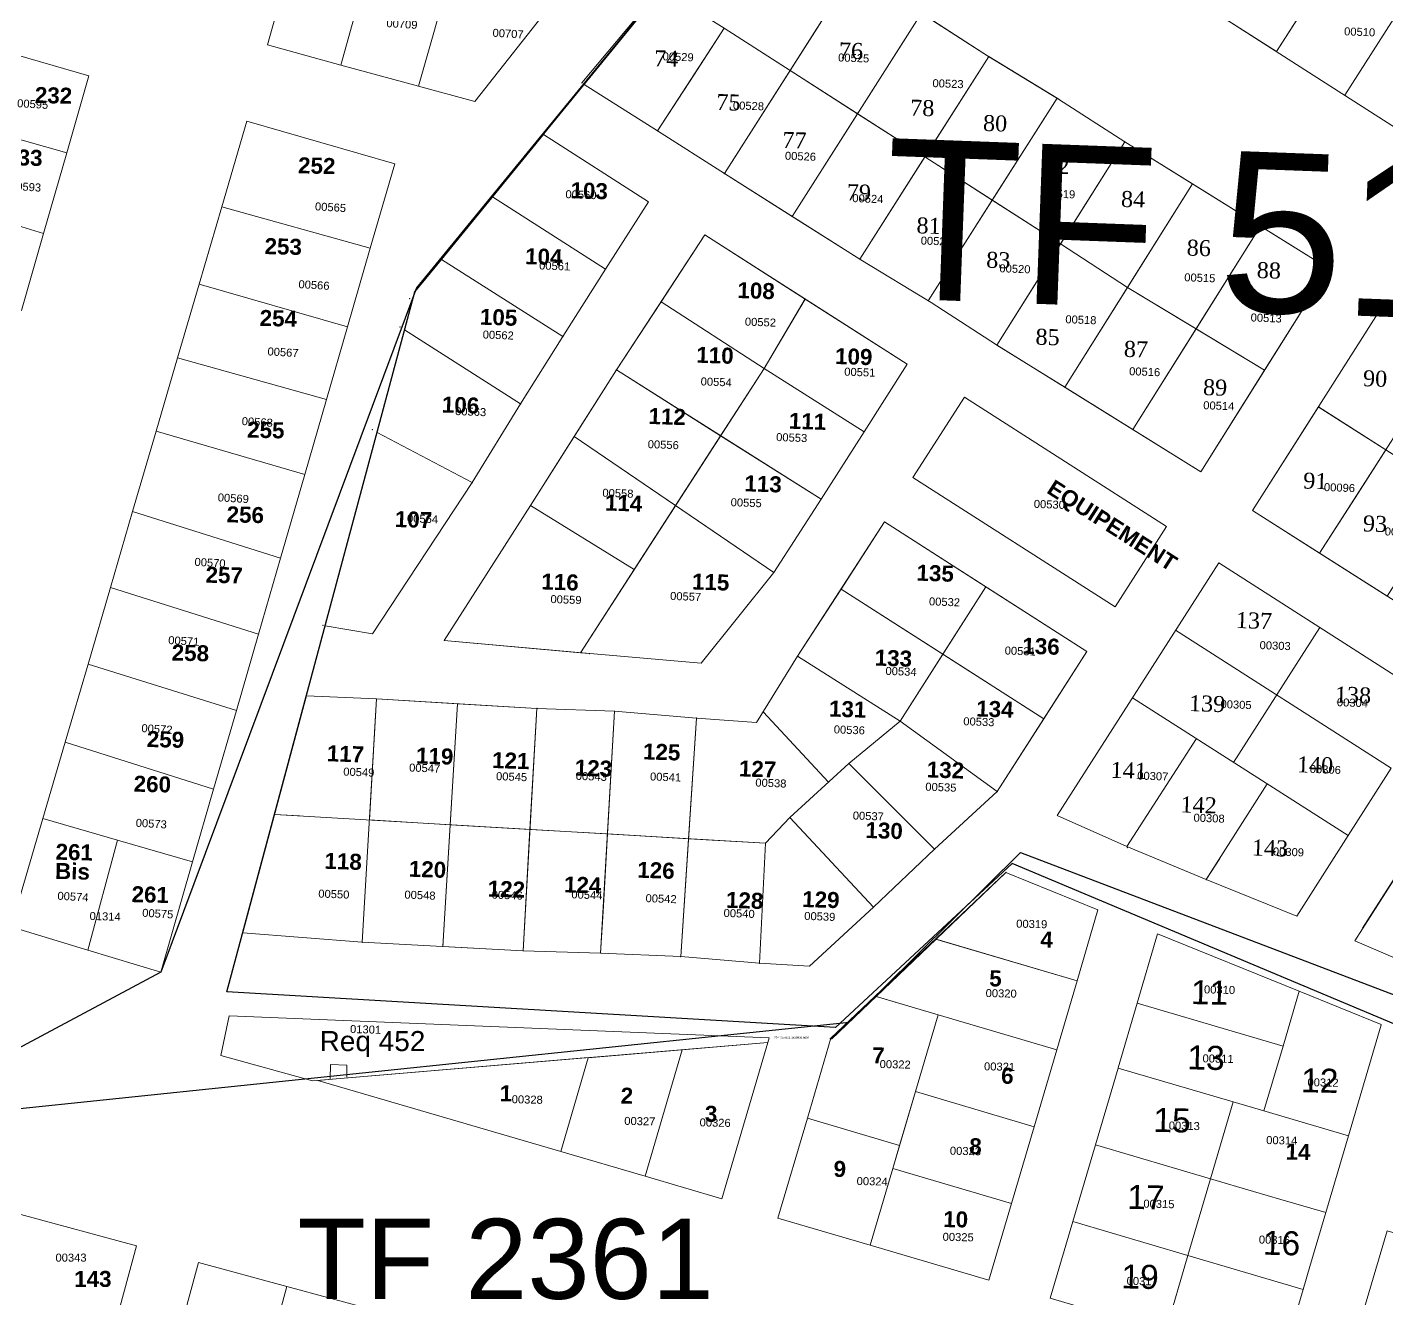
# Model space of a CAD drawing. Header units: metres. Extents: x 251686 to 255059, y 1627526 to 1631912.
# Drawn here: x 254072.4 to 254242.3, y 1630948.3 to 1631107.1 of the extents above; entities that cross this region are included whole.
import ezdxf
from ezdxf.enums import TextEntityAlignment as Align

# ---------------------------------------------------------------- set-up
doc = ezdxf.new("R2010")
doc.units = ezdxf.units.M
doc.header["$MEASUREMENT"] = 0
for name, color, linetype in [('A_revoir_niveau_0', 7, 'Continuous'), ('historique_numero_parcelle', 7, 'Continuous'), ('limites_parcelles', 7, 'Continuous'), ('limites_tf', 7, 'Continuous'), ('numero_lot', 7, 'Continuous'), ('numero_parcelle', 7, 'Continuous')]:
    doc.layers.add(name, color=color, linetype=linetype)
for name, color, linetype, lineweight in [('ASSIETTE IMMAT', 7, 'Continuous', 0), ('LimiteTF', 4, 'Continuous', 13), ('Numero_TF', 7, 'Continuous', 0), ('Réquisition', 240, 'Continuous', 0)]:
    doc.layers.add(name, color=color, linetype=linetype, lineweight=lineweight)
doc.styles.add('Style-Arial', font='arial.ttf')
doc.styles.add('Style-FANCY', font='times.ttf')
doc.styles.add('style1', font='')
doc.styles.get('style1').set_extended_font_data('Times New Roman', bold=True)

# ---------------------------------------------------------------- blocks, each defined once
blk = doc.blocks.new('*U83')
at = {"layer": 'LimiteTF', "color": 5, "linetype": 'Continuous', "lineweight": 30}
for p, q in [((69.929994, 87.669996, 0.00005), (91.339994, 108.869996, 0.00005)), ((91.339994, 108.869996, 0.00005), (172.679994, 77.899996, 0.00005)), ((-172.680006, 62.459996, 0.00005), (69.929994, 87.669996, 0.00005))]:
    blk.add_line(p, q, dxfattribs=at)
blk = doc.blocks.new('*U93')
at = {"layer": 'LimiteTF', "color": 5, "linetype": 'Continuous', "lineweight": 30}
for p, q in [((-97.919972, -24.049972), (-34.579972, 59.070028)), ((-118.399972, -112.229972), (-97.919972, -24.049972)), ((-20.879972, -92.869972), (-42.269972, -114.119972)), ((60.410028, -123.859972), (-20.879972, -92.869972)), ((-42.269972, -114.119972), (-118.399972, -112.229972))]:
    blk.add_line(p, q, dxfattribs=at)

msp = doc.modelspace()

# ---------------------------------------------------------------- linework, layer by layer
at = {"layer": 'A_revoir_niveau_0', "color": 7, "linetype": 'Continuous', "lineweight": 0}
for p, q in [((254110.219747, 1630975.792782), (254110.260986, 1630977.57357)), ((254110.260986, 1630977.57357), (254112.331136, 1630977.481818)), ((254112.331136, 1630977.481818), (254112.298821, 1630975.972103))]:
    msp.add_line(p, q, dxfattribs=at)
at = {"layer": 'ASSIETTE IMMAT', "color": 2, "linetype": 'Continuous', "lineweight": 30, "elevation": 0.000046, "flags": 128}
msp.add_lwpolyline([(254272.353104, 1630794.592518), (254277.823104, 1630973.072518), (254333.848614, 1631193.827754), (254215.749709, 1631218.847188), (254186.928919, 1631154.997551), (254121.018849, 1631074.583792), (254089.056999, 1630989.119047), (254053.768104, 1630970.237518)], dxfattribs=at)
at = {"layer": 'limites_parcelles', "color": 7, "linetype": 'Continuous', "lineweight": 0}
for p, q in [((254186.501195, 1631130.9605), (254245.421189, 1631093.232447)), ((254228.484061, 1631104.077744), (254244.835921, 1631129.666017)), ((254161.187319, 1631123.496758), (254141.684948, 1631100.17368)), ((254237.018027, 1631098.653546), (254253.380847, 1631124.258972)), ((254175.713603, 1631114.305211), (254159.492869, 1631088.844456)), ((254151.710723, 1631111.894193), (254159.475727, 1631106.999223)), ((254184.116973, 1631108.884309), (254167.946406, 1631083.502298)), ((254151.146613, 1631094.181605), (254159.475727, 1631106.999223)), ((254159.475727, 1631106.999223), (254201.482044, 1631080.057054)), ((254192.521048, 1631103.464511), (254176.398364, 1631078.157662)), ((254151.146613, 1631094.181605), (254155.669115, 1631101.141253)), ((254201.06848, 1631098.269736), (254184.948934, 1631072.96781)), ((254136.866178, 1631093.726035), (254124.124651, 1631078.13175)), ((254136.866178, 1631093.726035), (254150.009837, 1631085.321264)), ((254193.526489, 1631067.433595), (254209.521923, 1631092.814315)), ((254217.9996, 1631087.54861), (254202.017023, 1631062.159905)), ((254144.621504, 1631076.89588), (254130.494572, 1631085.927861)), ((254150.009837, 1631085.321264), (254144.621504, 1631076.89588)), ((254226.494478, 1631082.272222), (254210.511901, 1631056.883516)), ((254145.989296, 1631064.337771), (254157.066207, 1631081.185353)), ((254157.066207, 1631081.185353), (254182.340845, 1631065.023373)), ((254201.482044, 1631080.057054), (254209.851047, 1631074.604439)), ((254124.124651, 1631078.13175), (254120.807971, 1631074.072484)), ((254124.124651, 1631078.13175), (254139.323019, 1631068.480856)), ((254234.989357, 1631076.995833), (254219.00678, 1631051.607128)), ((254120.807971, 1631074.072484), (254119.535835, 1631069.330687)), ((254184.942767, 1631072.95813), (254185.756389, 1631074.218293)), ((254209.851047, 1631074.604439), (254226.99736, 1631064.300356)), ((254151.572049, 1631072.828936), (254164.446211, 1631064.513036)), ((254169.598691, 1631073.184962), (254164.446211, 1631064.513036)), ((254241.781924, 1631072.364637), (254225.49788, 1631046.754379)), ((254295.878896, 1631037.770483), (254241.781924, 1631072.364637)), ((254119.535835, 1631069.330687), (254109.616605, 1631032.357472)), ((254119.535835, 1631069.330687), (254134.026962, 1631060.087789)), ((254233.866358, 1631041.43336), (254250.205058, 1631066.975035)), ((254141.496481, 1631029.002569), (254164.446211, 1631064.513036)), ((254171.564183, 1631048.173816), (254145.989296, 1631064.337771)), ((254164.446211, 1631064.513036), (254176.953174, 1631056.598172)), ((254183.047619, 1631050.884493), (254189.472822, 1631060.930453)), ((254189.472822, 1631060.930453), (254214.74746, 1631044.768474)), ((254233.698969, 1631059.728385), (254291.47564, 1631022.780941)), ((254127.987761, 1631050.261976), (254116.10054, 1631056.525873)), ((254140.732845, 1631056.027642), (254165.65029, 1631039.027682)), ((254115.499521, 1631031.342086), (254127.987761, 1631050.261976)), ((254208.321155, 1631034.719549), (254183.047619, 1631050.884493)), ((254233.866358, 1631041.43336), (254238.662266, 1631048.930623)), ((254135.258672, 1631047.373309), (254148.200594, 1631039.375945)), ((254225.49788, 1631046.754379), (254267.737645, 1631019.896617)), ((254168.619199, 1631028.557671), (254179.511006, 1631045.333041)), ((254204.784543, 1631029.168097), (254179.511006, 1631045.333041)), ((254208.321155, 1631034.719549), (254214.74746, 1631044.768474)), ((254201.065254, 1631008.680674), (254221.251449, 1631040.236501)), ((254221.251449, 1631040.236501), (254248.21052, 1631022.996808)), ((254199.399175, 1631020.742444), (254174.065447, 1631036.945886)), ((254181.440786, 1631020.431518), (254192.148257, 1631037.250052)), ((254215.863778, 1631031.8113), (254242.822849, 1631014.571607)), ((254223.110495, 1631015.30721), (254233.886667, 1631032.152581)), ((254163.499216, 1631020.297449), (254168.619199, 1631028.557671)), ((254193.585365, 1631011.646474), (254204.784543, 1631029.168097)), ((254107.26876, 1631023.606048), (254099.33002, 1630994.014967)), ((254116.019329, 1631023.240809), (254107.26876, 1631023.606048)), ((254116.019329, 1631023.240809), (254114.229607, 1630992.832043)), ((254116.019329, 1631023.240809), (254115.770801, 1631019.018124)), ((254126.12531, 1631022.637273), (254124.294699, 1630992.302191)), ((254210.476141, 1631023.387098), (254237.422989, 1631006.189571)), ((254136.062721, 1631022.043804), (254134.328725, 1630991.773975)), ((254145.758819, 1631021.699215), (254144.029799, 1630991.479298)), ((254154.029157, 1630991.042763), (254156.014935, 1631020.838581)), ((254163.499216, 1631020.297449), (254156.014935, 1631020.838581)), ((254164.344481, 1631021.618554), (254172.492358, 1631012.833565)), ((254209.776556, 1631004.797698), (254218.477303, 1631018.270956)), ((254238.249329, 1630993.03322), (254254.707874, 1631018.762065)), ((254175.021454, 1631015.155996), (254185.74936, 1631004.457281)), ((254242.822849, 1631014.571607), (254237.422989, 1631006.189571)), ((254219.707728, 1631000.668798), (254227.322613, 1631012.613891)), ((254164.645254, 1631005.203959), (254103.299334, 1631008.810297)), ((254103.299334, 1631008.810297), (254106.41395, 1631008.627199)), ((254167.669095, 1631008.404433), (254164.617304, 1631005.205907)), ((254167.669095, 1631008.404433), (254178.118084, 1630997.201074)), ((254209.776556, 1631004.797698), (254201.065254, 1631008.680674)), ((254135.197226, 1631006.935118), (254135.070834, 1631004.72874)), ((254155.010694, 1631005.770345), (254150.438597, 1631006.039125)), ((254237.422989, 1631006.189571), (254231.00181, 1630996.09572)), ((254164.645254, 1631005.203959), (254163.861707, 1630990.208414)), ((254219.707728, 1631000.668798), (254209.776556, 1631004.797698)), ((254219.707728, 1631000.668798), (254221.390262, 1631003.308105)), ((254194.669438, 1631001.567311), (254172.885481, 1630980.721444)), ((254231.00181, 1630996.09572), (254219.707728, 1631000.668798)), ((254243.605513, 1631001.406282), (254239.240676, 1630994.582945)), ((254178.118084, 1630997.201074), (254170.129161, 1630989.856284)), ((254144.029799, 1630991.479298), (254144.326828, 1630996.670797)), ((254114.229607, 1630992.832043), (254099.33002, 1630994.014967)), ((254124.279166, 1630992.303009), (254114.229607, 1630992.832043)), ((254134.328725, 1630991.773975), (254124.279166, 1630992.303009)), ((254254.418025, 1630986.074575), (254238.249329, 1630993.03322)), ((254144.029799, 1630991.479298), (254134.328725, 1630991.773975))]:
    msp.add_line(p, q, dxfattribs=at)
at = {"layer": 'limites_parcelles', "color": 7, "linetype": 'Continuous', "lineweight": 0, "ltscale": 39.37}
msp.add_line((254172.685455, 1630980.730159), (254194.663265, 1631001.569818), dxfattribs=at)
at = {"layer": 'limites_parcelles', "color": 7, "lineweight": 0, "ltscale": 39.37, "flags": 128}
for points in [[(254121.278112, 1631099.750127), (254111.577768, 1631102.402996), (254115.586771, 1631116.913288), (254118.251437, 1631116.193271), (254125.397112, 1631114.259594), (254121.278112, 1631099.750127)], [(254138.420901, 1631110.721759), (254128.293941, 1631097.837424), (254121.278112, 1631099.750127), (254125.397112, 1631114.259594), (254129.858121, 1631113.046083), (254138.420901, 1631110.721759)], [(254095.668515, 1631011.950026), (254093.040373, 1631002.879512), (254083.670544, 1631005.599903), (254074.330639, 1631008.310069), (254077.112154, 1631017.829443), (254095.668515, 1631011.950026)]]:
    msp.add_lwpolyline(points, close=True, dxfattribs=at)
at = {"layer": 'limites_parcelles', "color": 7, "linetype": 'Continuous', "lineweight": 0, "flags": 128}
for points in [[(254125.397112, 1631114.259594), (254118.251437, 1631116.193271), (254115.586771, 1631116.913288), (254111.577768, 1631102.402996), (254121.278112, 1631099.750127), (254125.397112, 1631114.259594)], [(254129.858121, 1631113.046083), (254125.397112, 1631114.259594), (254121.278112, 1631099.750127), (254128.293941, 1631097.837424), (254138.420901, 1631110.721759), (254129.858121, 1631113.046083)], [(254184.116973, 1631108.884309), (254175.713603, 1631114.305211), (254175.701423, 1631114.286092), (254167.69891, 1631101.725008), (254176.116354, 1631096.326196), (254184.116973, 1631108.884309)], [(254192.521048, 1631103.464511), (254192.478383, 1631103.490474), (254184.116973, 1631108.884309), (254176.116354, 1631096.326196), (254184.533798, 1631090.927384), (254192.521048, 1631103.464511)], [(254159.475727, 1631106.999223), (254155.669115, 1631101.141253), (254151.146613, 1631094.181605), (254159.492869, 1631088.844456), (254167.69891, 1631101.725008), (254159.475727, 1631106.999223)], [(254192.951241, 1631085.528572), (254201.482044, 1631080.057054), (254209.521923, 1631092.814315), (254201.247732, 1631098.154055), (254201.06545, 1631098.26498), (254192.951241, 1631085.528572)], [(254184.948934, 1631072.96781), (254184.948992, 1631072.967772), (254184.942767, 1631072.95813), (254185.313746, 1631072.732378), (254193.472728, 1631067.466988), (254193.526489, 1631067.433595), (254201.482044, 1631080.057054), (254192.951241, 1631085.528572), (254184.948934, 1631072.96781)], [(254226.99736, 1631064.300356), (254234.989357, 1631076.995833), (254228.361001, 1631081.112876), (254226.494478, 1631082.272222), (254218.424203, 1631069.452397), (254226.99736, 1631064.300356)], [(254242.123303, 1631054.341131), (254233.733315, 1631059.706421), (254225.49788, 1631046.754379), (254233.866358, 1631041.43336), (254238.662266, 1631048.930623), (254242.123303, 1631054.341131)], [(254242.305171, 1631036.067619), (254250.548146, 1631048.953551), (254242.123303, 1631054.341131), (254238.662266, 1631048.930623), (254233.866358, 1631041.43336), (254242.305171, 1631036.067619)], [(254250.548146, 1631048.953551), (254242.123303, 1631054.341131), (254238.662266, 1631048.930623), (254233.866358, 1631041.43336), (254242.305171, 1631036.067619), (254248.16624, 1631045.230007), (254250.467199, 1631048.827009), (254250.548146, 1631048.953551)], [(254141.496481, 1631029.002569), (254142.655948, 1631028.898226), (254156.594329, 1631027.708555), (254165.65029, 1631039.027682), (254153.38403, 1631047.396354), (254141.496481, 1631029.002569)], [(254179.511006, 1631045.333041), (254174.065447, 1631036.945886), (254186.778049, 1631028.814911), (254192.148257, 1631037.250052), (254192.148351, 1631037.2502), (254179.511006, 1631045.333041)], [(254204.784543, 1631029.168097), (254192.148351, 1631037.2502), (254192.148257, 1631037.250052), (254186.778049, 1631028.814911), (254199.399175, 1631020.742444), (254204.784543, 1631029.168097)], [(254150.438597, 1631006.039125), (254155.010694, 1631005.770345), (254156.014935, 1631020.838581), (254145.758819, 1631021.699215), (254144.881524, 1631006.365808), (254150.438597, 1631006.039125)], [(254083.670544, 1631005.599903), (254093.040373, 1631002.879512), (254095.668515, 1631011.950026), (254077.112154, 1631017.829443), (254074.330639, 1631008.310069), (254083.670544, 1631005.599903)], [(254124.294699, 1630992.302191), (254134.328725, 1630991.773975), (254135.070834, 1631004.72874), (254135.197226, 1631006.935118), (254125.213161, 1631007.522051), (254124.294699, 1630992.302191)], [(254135.197226, 1631006.935118), (254134.328725, 1630991.773975), (254144.029799, 1630991.479298), (254144.326828, 1630996.670797), (254144.881524, 1631006.365808), (254135.197226, 1631006.935118)], [(254135.197226, 1631006.935118), (254135.070834, 1631004.72874), (254134.328725, 1630991.773975), (254144.029799, 1630991.479298), (254144.881524, 1631006.365808), (254135.197226, 1631006.935118)], [(254144.881524, 1631006.365808), (254144.326828, 1630996.670797), (254144.029799, 1630991.479298), (254154.029157, 1630991.042763), (254155.010694, 1631005.770345), (254144.881524, 1631006.365808)], [(254178.458434, 1630986.054408), (254186.185394, 1630983.776358), (254186.186409, 1630983.779802), (254186.185394, 1630983.776358), (254201.017436, 1630979.4036), (254203.556225, 1630988.030252), (254185.951575, 1630993.224869), (254178.458434, 1630986.054408)], [(254178.340438, 1630986.089195), (254172.802101, 1630980.839455), (254169.853735, 1630970.861418), (254181.374966, 1630967.46184), (254183.355693, 1630974.179456), (254186.185394, 1630983.776358), (254178.458434, 1630986.054408), (254178.340438, 1630986.089195)], [(254226.906954, 1630971.76702), (254229.294433, 1630979.876851), (254211.067254, 1630985.245743), (254208.679775, 1630977.135912), (254208.671945, 1630977.109376), (254223.070568, 1630972.890976), (254226.906954, 1630971.76702)], [(254226.906954, 1630971.76702), (254237.466673, 1630968.673313), (254241.555423, 1630982.540007), (254241.561174, 1630982.559508), (254231.307767, 1630986.715779), (254229.294433, 1630979.876851), (254226.906954, 1630971.76702)], [(254180.527706, 1630964.588367), (254195.357449, 1630960.212544), (254198.187334, 1630969.803073), (254183.355693, 1630974.179456), (254181.374966, 1630967.46184), (254180.527706, 1630964.588367)]]:
    msp.add_lwpolyline(points, close=True, dxfattribs=at)
for points in [[(254175.713603, 1631114.305211), (254192.478383, 1631103.490474), (254201.247732, 1631098.154055), (254209.521923, 1631092.814315), (254234.989357, 1631076.995833)], [(254141.981082, 1631099.986139), (254151.146613, 1631094.181605), (254159.492869, 1631088.844456)], [(254159.492869, 1631088.844456), (254176.546769, 1631078.067353), (254185.313746, 1631072.732378), (254193.472728, 1631067.466988), (254219.00678, 1631051.607128)], [(254228.361001, 1631081.112876), (254234.989357, 1631076.995833)], [(254144.621504, 1631076.89588), (254139.323019, 1631068.480856), (254134.026962, 1631060.087789), (254127.987761, 1631050.261976)], [(254182.340845, 1631065.023373), (254176.953174, 1631056.598172), (254171.564183, 1631048.173816)], [(254145.989296, 1631064.337771), (254135.258672, 1631047.373309), (254124.481481, 1631030.533782)], [(254171.564183, 1631048.173816), (254165.65029, 1631039.027682), (254156.594329, 1631027.708555)], [(254109.616605, 1631032.357472), (254115.499521, 1631031.342086)], [(254124.481481, 1631030.533782), (254142.655948, 1631028.898226), (254156.594329, 1631027.708555)], [(254193.585365, 1631011.646474), (254181.440786, 1631020.431518), (254168.619199, 1631028.557671)], [(254116.019329, 1631023.240809), (254136.062721, 1631022.043804), (254145.758819, 1631021.699215), (254156.014935, 1631020.838581)], [(254167.669095, 1631008.404433), (254175.021454, 1631015.155996), (254181.440786, 1631020.431518)], [(254193.585365, 1631011.646474), (254185.74936, 1631004.457281), (254178.118084, 1630997.201074)], [(254144.029799, 1630991.479298), (254154.029157, 1630991.042763), (254163.861707, 1630990.208414), (254170.129161, 1630989.856284)]]:
    msp.add_lwpolyline(points, dxfattribs=at)
at = {"layer": 'limites_parcelles', "color": 7, "linetype": 'Continuous', "lineweight": 0, "ltscale": 39.37, "flags": 128}
for points in [[(254186.185394, 1630983.776358), (254186.186409, 1630983.779802), (254186.185394, 1630983.776358), (254201.017436, 1630979.4036), (254203.556225, 1630988.030252), (254185.888134, 1630993.243589), (254185.886446, 1630993.241989), (254178.340438, 1630986.089195), (254186.185394, 1630983.776358)], [(254183.355693, 1630974.179456), (254186.185394, 1630983.776358), (254178.340438, 1630986.089195), (254178.339492, 1630986.088298), (254172.802101, 1630980.839455), (254169.853735, 1630970.861418), (254181.374966, 1630967.46184), (254183.355693, 1630974.179456)], [(254226.906954, 1630971.76702), (254229.294433, 1630979.876851), (254211.067254, 1630985.245743), (254208.679775, 1630977.135912), (254208.671945, 1630977.109376), (254208.671962, 1630977.109372), (254223.070568, 1630972.890976), (254226.906954, 1630971.76702)], [(254237.466673, 1630968.673313), (254241.555423, 1630982.540007), (254241.561174, 1630982.559508), (254231.307767, 1630986.715779), (254229.294433, 1630979.876851), (254226.906954, 1630971.76702), (254237.466673, 1630968.673313)], [(254154.219194, 1630979.407935), (254154.219687, 1630979.402052), (254149.594609, 1630963.610976), (254159.190554, 1630960.799509), (254164.899639, 1630980.299745), (254164.899338, 1630980.303346), (254154.219194, 1630979.407935)], [(254110.966648, 1630975.781689), (254110.966852, 1630975.779263), (254108.669273, 1630975.58908), (254139.033832, 1630966.691691), (254142.467759, 1630978.415669), (254142.467173, 1630978.422659), (254110.966648, 1630975.781689)], [(254205.849891, 1630967.545382), (254220.240683, 1630963.300446), (254223.070568, 1630972.890976), (254208.671962, 1630977.109372), (254208.671945, 1630977.109376), (254205.849891, 1630967.545382)], [(254229.02937, 1630960.715804), (254234.641692, 1630959.06529), (254237.466673, 1630968.673313), (254226.906954, 1630971.76702), (254223.070568, 1630972.890976), (254220.240683, 1630963.300446), (254225.613164, 1630961.720467), (254229.02937, 1630960.715804)], [(254181.374966, 1630967.46184), (254169.853735, 1630970.861418), (254166.180775, 1630958.3886), (254177.699495, 1630954.99652), (254180.527706, 1630964.588367), (254181.374966, 1630967.46184)], [(254231.811808, 1630949.474761), (254232.660829, 1630952.352107), (254234.641692, 1630959.06529), (254229.02937, 1630960.715804), (254225.613164, 1630961.720467), (254220.240683, 1630963.300446), (254217.417531, 1630953.715692), (254231.811808, 1630949.474761)]]:
    msp.add_lwpolyline(points, close=True, dxfattribs=at)
at = {"layer": 'limites_parcelles', "color": 7, "linetype": 'Continuous', "lineweight": 0, "ltscale": 10, "flags": 128}
for points in [[(254082.908627, 1630943.386241), (254082.909275, 1630943.386065), (254086.042059, 1630954.93222), (254071.563241, 1630958.8519), (254068.432552, 1630947.313469), (254082.908627, 1630943.386241)], [(254104.805141, 1630949.841407), (254104.806924, 1630949.847983), (254093.764095, 1630952.841724), (254090.106475, 1630939.361237), (254101.159585, 1630936.362629), (254104.805141, 1630949.841407)], [(254112.248758, 1630933.354236), (254115.896618, 1630946.841535), (254104.806924, 1630949.847983), (254104.805141, 1630949.841407), (254101.159585, 1630936.362629), (254112.248758, 1630933.354236)]]:
    msp.add_lwpolyline(points, close=True, dxfattribs=at)
at = {"layer": 'limites_parcelles', "color": 7, "linetype": 'Continuous', "lineweight": 0}
for p in [(254159.475727, 1631106.999223), (254192.478383, 1631103.490474), (254141.684948, 1631100.17368), (254201.247732, 1631098.154055), (254201.251673, 1631098.150978), (254151.146613, 1631094.181605), (254209.521923, 1631092.814315), (254159.492869, 1631088.844456), (254217.9996, 1631087.54861), (254201.482044, 1631080.057054), (254144.621504, 1631076.89588), (254121.018849, 1631074.583792), (254209.851047, 1631074.604439), (254120.149429, 1631073.240532), (254169.598691, 1631073.184962), (254118.967863, 1631069.692957), (254139.323019, 1631068.480856), (254145.989296, 1631064.337771), (254164.446211, 1631064.513036), (254134.026962, 1631060.087789), (254115.500022, 1631056.842312), (254127.987761, 1631050.261976), (254171.564183, 1631048.173816), (254135.258672, 1631047.373309), (254165.65029, 1631039.027682), (254109.334217, 1631032.406212), (254124.481481, 1631030.533782), (254142.655948, 1631028.898226), (254156.594329, 1631027.708555), (254168.619199, 1631028.557671), (254116.019329, 1631023.240809), (254136.062721, 1631022.043804), (254145.758819, 1631021.699215), (254156.014935, 1631020.838581), (254181.440786, 1631020.431518), (254175.021454, 1631015.155996), (254193.585365, 1631011.646474), (254167.669095, 1631008.404433), (254237.422989, 1631006.189571), (254185.74936, 1631004.457281), (254209.776556, 1631004.797698), (254209.824908, 1631004.661727), (254194.669438, 1631001.567311), (254194.669438, 1631001.567311), (254219.707728, 1631000.668798), (254178.118084, 1630997.201074), (254114.229607, 1630992.832043), (254124.308686, 1630992.533976), (254134.328725, 1630991.773975), (254144.029799, 1630991.479298), (254154.029157, 1630991.042763), (254163.861707, 1630990.208414)]:
    msp.add_point(p, dxfattribs=at)
for points in [[(254220.230531, 1631109.362701), (254228.484061, 1631104.077744), (254236.597668, 1631116.774355), (254228.362102, 1631122.087422)], [(254220.230531, 1631109.362701), (254228.484061, 1631104.077744), (254236.597668, 1631116.774355), (254228.362102, 1631122.087422)], [(254115.586771, 1631116.913288), (254106.445134, 1631119.39196), (254102.416357, 1631104.911816), (254111.577768, 1631102.402996)], [(254159.475727, 1631106.999223), (254151.146613, 1631094.181605), (254159.492869, 1631088.844456), (254167.69891, 1631101.725008)], [(254063.623377, 1631095.322701), (254077.314745, 1631091.459849), (254080.056861, 1631101.059521), (254066.386093, 1631105.002221)], [(254201.06545, 1631098.26498), (254192.521048, 1631103.464511), (254184.533798, 1631090.927384), (254192.951241, 1631085.528572)], [(254201.06545, 1631098.26498), (254192.521048, 1631103.464511), (254184.533798, 1631090.927384), (254192.951241, 1631085.528572)], [(254167.69891, 1631101.725008), (254159.492869, 1631088.844456), (254167.946406, 1631083.502298), (254176.116354, 1631096.326196)], [(254167.69891, 1631101.725008), (254159.492869, 1631088.844456), (254167.946406, 1631083.502298), (254176.116354, 1631096.326196)], [(254184.533798, 1631090.927384), (254176.116354, 1631096.326196), (254167.946406, 1631083.502298), (254176.399943, 1631078.160139)], [(254184.533798, 1631090.927384), (254176.116354, 1631096.326196), (254167.946406, 1631083.502298), (254176.399943, 1631078.160139)], [(254074.428956, 1631081.371242), (254077.314745, 1631091.459849), (254063.623377, 1631095.322701), (254060.829761, 1631085.523411)], [(254118.295403, 1631090.072258), (254099.804912, 1631095.401166), (254096.674628, 1631084.714379), (254115.236167, 1631079.524941)], [(254209.521923, 1631092.814315), (254201.482044, 1631080.057054), (254209.851047, 1631074.604439), (254217.9996, 1631087.54861)], [(254217.9996, 1631087.54861), (254209.521923, 1631092.814315), (254201.482044, 1631080.057054), (254209.851047, 1631074.604439)], [(254226.494478, 1631082.272222), (254217.9996, 1631087.54861), (254209.851047, 1631074.604439), (254218.424203, 1631069.452397)], [(254226.494478, 1631082.272222), (254217.9996, 1631087.54861), (254209.851047, 1631074.604439), (254218.424203, 1631069.452397)], [(254060.829761, 1631085.523411), (254058.046296, 1631075.744044), (254071.67654, 1631071.731646), (254074.428956, 1631081.371242)], [(254112.392478, 1631069.716026), (254115.236167, 1631079.524941), (254096.674628, 1631084.714379), (254093.861913, 1631075.035235)], [(254226.99736, 1631064.300356), (254234.989357, 1631076.995833), (254226.494478, 1631082.272222), (254218.424203, 1631069.452397)], [(254157.066207, 1631081.185353), (254151.572049, 1631072.828936), (254164.446211, 1631064.513036), (254169.592852, 1631073.175134)], [(254157.066207, 1631081.185353), (254151.572049, 1631072.828936), (254164.446211, 1631064.513036), (254169.592852, 1631073.175134)], [(254202.017023, 1631062.159905), (254209.851047, 1631074.604439), (254201.482044, 1631080.057054), (254193.526489, 1631067.433595)], [(254202.017023, 1631062.159905), (254209.851047, 1631074.604439), (254201.482044, 1631080.057054), (254193.526489, 1631067.433595)], [(254093.861913, 1631075.035235), (254091.172873, 1631065.845175), (254109.774111, 1631060.615439), (254112.392478, 1631069.716026)], [(254209.851047, 1631074.604439), (254202.017023, 1631062.159905), (254210.511901, 1631056.883516), (254218.424203, 1631069.452397)], [(254209.851047, 1631074.604439), (254202.017023, 1631062.159905), (254210.511901, 1631056.883516), (254218.424203, 1631069.452397)], [(254145.989296, 1631064.337771), (254159.013149, 1631056.106376), (254164.446211, 1631064.513036), (254151.572049, 1631072.828936)], [(254145.989296, 1631064.337771), (254159.013149, 1631056.106376), (254164.446211, 1631064.513036), (254151.572049, 1631072.828936)], [(254164.446211, 1631064.513036), (254176.953174, 1631056.598172), (254182.340845, 1631065.023373), (254169.592852, 1631073.175134)], [(254164.446211, 1631064.513036), (254176.953174, 1631056.598172), (254182.340845, 1631065.023373), (254169.592852, 1631073.175134)], [(254210.511901, 1631056.883516), (254219.00678, 1631051.607128), (254226.99736, 1631064.300356), (254218.424203, 1631069.452397)], [(254210.511901, 1631056.883516), (254219.00678, 1631051.607128), (254226.99736, 1631064.300356), (254218.424203, 1631069.452397)], [(254107.053946, 1631051.275609), (254109.774111, 1631060.615439), (254091.172873, 1631065.845175), (254088.484133, 1631056.695114)], [(254159.013149, 1631056.106376), (254145.989296, 1631064.337771), (254140.732845, 1631056.027642), (254153.38403, 1631047.396354)], [(254159.013149, 1631056.106376), (254145.989296, 1631064.337771), (254140.732845, 1631056.027642), (254153.38403, 1631047.396354)], [(254171.564183, 1631048.173816), (254176.953174, 1631056.598172), (254164.446211, 1631064.513036), (254159.013149, 1631056.106376)], [(254171.564183, 1631048.173816), (254176.953174, 1631056.598172), (254164.446211, 1631064.513036), (254159.013149, 1631056.106376)], [(254189.472822, 1631060.930453), (254183.047619, 1631050.884493), (254208.321155, 1631034.719549), (254214.74746, 1631044.768474)], [(254189.472822, 1631060.930453), (254183.047619, 1631050.884493), (254208.321155, 1631034.719549), (254214.74746, 1631044.768474)], [(254225.49788, 1631046.754379), (254233.866358, 1631041.43336), (254242.123303, 1631054.341131), (254233.733315, 1631059.706421)], [(254088.484133, 1631056.695114), (254085.53857, 1631046.636957), (254104.025309, 1631040.808064), (254107.053946, 1631051.275609)], [(254140.732845, 1631056.027642), (254135.258672, 1631047.373309), (254148.200594, 1631039.375945), (254153.38403, 1631047.396354)], [(254140.732845, 1631056.027642), (254135.258672, 1631047.373309), (254148.200594, 1631039.375945), (254153.38403, 1631047.396354)], [(254165.65029, 1631039.027682), (254171.564183, 1631048.173816), (254159.013149, 1631056.106376), (254153.38403, 1631047.396354)], [(254165.65029, 1631039.027682), (254171.564183, 1631048.173816), (254159.013149, 1631056.106376), (254153.38403, 1631047.396354)], [(254085.53857, 1631046.636957), (254082.767281, 1631037.147507), (254101.273869, 1631031.298465), (254104.025309, 1631040.808064)], [(254148.200594, 1631039.375945), (254135.258672, 1631047.373309), (254124.481481, 1631030.533782), (254141.496481, 1631029.002569)], [(254148.200594, 1631039.375945), (254135.258672, 1631047.373309), (254124.481481, 1631030.533782), (254141.496481, 1631029.002569)], [(254082.767281, 1631037.147507), (254079.975467, 1631027.588209), (254098.512354, 1631021.77894), (254101.273869, 1631031.298465)], [(254168.619199, 1631028.557671), (254181.440786, 1631020.431518), (254186.778049, 1631028.814911), (254174.065447, 1631036.945886)], [(254079.975467, 1631027.588209), (254077.112154, 1631017.829443), (254095.668515, 1631011.950026), (254098.512354, 1631021.77894)], [(254181.440786, 1631020.431518), (254193.585365, 1631011.646474), (254199.399175, 1631020.742444), (254186.778049, 1631028.814911)], [(254181.440786, 1631020.431518), (254193.585365, 1631011.646474), (254199.399175, 1631020.742444), (254186.778049, 1631028.814911)], [(254126.12531, 1631022.637273), (254116.019329, 1631023.240809), (254115.129084, 1631008.114863), (254125.213161, 1631007.522051)], [(254126.12531, 1631022.637273), (254116.019329, 1631023.240809), (254115.129084, 1631008.114863), (254125.213161, 1631007.522051)], [(254135.197226, 1631006.935118), (254136.062721, 1631022.043804), (254126.12531, 1631022.637273), (254125.213161, 1631007.522051)], [(254135.197226, 1631006.935118), (254136.062721, 1631022.043804), (254126.12531, 1631022.637273), (254125.213161, 1631007.522051)], [(254144.881524, 1631006.365808), (254145.758819, 1631021.699215), (254136.062721, 1631022.043804), (254135.197226, 1631006.935118)], [(254144.881524, 1631006.365808), (254145.758819, 1631021.699215), (254136.062721, 1631022.043804), (254135.197226, 1631006.935118)], [(254185.74936, 1631004.457281), (254193.585365, 1631011.646474), (254181.440786, 1631020.431518), (254175.021454, 1631015.155996)], [(254185.74936, 1631004.457281), (254193.585365, 1631011.646474), (254181.440786, 1631020.431518), (254175.021454, 1631015.155996)], [(254083.670544, 1631005.599903), (254074.330639, 1631008.310069), (254070.36884, 1630994.759447), (254079.937387, 1630991.86756)], [(254124.294699, 1630992.302191), (254134.328725, 1630991.773975), (254135.197226, 1631006.935118), (254125.213161, 1631007.522051)], [(254083.670544, 1631005.599903), (254079.937387, 1630991.86756), (254089.056999, 1630989.119047), (254093.040373, 1631002.879512)], [(254144.881524, 1631006.365808), (254144.029799, 1630991.479298), (254154.029157, 1630991.042763), (254155.010694, 1631005.770345)], [(254154.029157, 1630991.042763), (254163.861707, 1630990.208414), (254164.645254, 1631005.203959), (254155.010694, 1631005.770345)], [(254154.029157, 1630991.042763), (254163.861707, 1630990.208414), (254164.645254, 1631005.203959), (254155.010694, 1631005.770345)], [(254203.556225, 1630988.030252), (254206.170451, 1630996.905317), (254194.669438, 1631001.567311), (254185.951575, 1630993.224869)], [(254231.307767, 1630986.715779), (254213.611754, 1630993.888947), (254211.067254, 1630985.245743), (254229.294433, 1630979.876851)], [(254183.355693, 1630974.179456), (254198.187334, 1630969.803073), (254201.017436, 1630979.4036), (254186.185394, 1630983.776358)], [(254139.033832, 1630966.691691), (254149.594609, 1630963.610976), (254154.219687, 1630979.402052), (254142.467759, 1630978.415669)], [(254220.240683, 1630963.300446), (254223.070568, 1630972.890976), (254208.671962, 1630977.109372), (254205.849891, 1630967.545382)], [(254220.240683, 1630963.300446), (254205.849891, 1630967.545382), (254203.030004, 1630957.954635), (254217.417531, 1630953.715692)], [(254177.699495, 1630954.99652), (254192.537562, 1630950.621796), (254195.357449, 1630960.212544), (254180.527706, 1630964.588367)], [(254203.030004, 1630957.954635), (254200.200119, 1630948.364105), (254214.590912, 1630944.11917), (254217.417531, 1630953.715692)], [(254256.695042, 1630952.562663), (254242.304249, 1630956.807599), (254239.484362, 1630947.216852), (254253.876516, 1630942.976545)], [(254214.590912, 1630944.11917), (254228.981923, 1630939.884231), (254231.811808, 1630949.474761), (254217.417531, 1630953.715692)]]:
    msp.add_3dface(points, dxfattribs=at)
at = {"layer": 'limites_parcelles', "color": 7, "lineweight": 0, "ltscale": 39.37}
for points in [[(254111.577768, 1631102.402996), (254102.416357, 1631104.911816), (254106.445134, 1631119.39196), (254115.586771, 1631116.913288)], [(254066.386093, 1631105.002221), (254080.056861, 1631101.059521), (254077.314745, 1631091.459849), (254063.623377, 1631095.322701)], [(254077.314745, 1631091.459849), (254074.428956, 1631081.371242), (254060.829761, 1631085.523411), (254063.623377, 1631095.322701)], [(254115.236167, 1631079.524941), (254096.674628, 1631084.714379), (254099.804912, 1631095.401166), (254118.295403, 1631090.072258)], [(254074.428956, 1631081.371242), (254071.67654, 1631071.731646), (254058.046296, 1631075.744044), (254060.829761, 1631085.523411)], [(254115.236167, 1631079.524941), (254112.392478, 1631069.716026), (254093.861913, 1631075.035235), (254096.674628, 1631084.714379)], [(254112.392478, 1631069.716026), (254109.774111, 1631060.615439), (254091.172873, 1631065.845175), (254093.861913, 1631075.035235)], [(254109.774111, 1631060.615439), (254107.053946, 1631051.275609), (254088.484133, 1631056.695114), (254091.172873, 1631065.845175)], [(254107.053946, 1631051.275609), (254104.025309, 1631040.808064), (254085.53857, 1631046.636957), (254088.484133, 1631056.695114)], [(254104.025309, 1631040.808064), (254101.273869, 1631031.298465), (254082.767281, 1631037.147507), (254085.53857, 1631046.636957)], [(254101.273869, 1631031.298465), (254098.512354, 1631021.77894), (254079.975467, 1631027.588209), (254082.767281, 1631037.147507)], [(254098.512354, 1631021.77894), (254095.668515, 1631011.950026), (254077.112154, 1631017.829443), (254079.975467, 1631027.588209)], [(254079.937387, 1630991.86756), (254070.36884, 1630994.759447), (254074.330639, 1631008.310069), (254083.670544, 1631005.599903)], [(254093.040373, 1631002.879512), (254089.056999, 1630989.119047), (254079.937387, 1630991.86756), (254083.670544, 1631005.599903)]]:
    msp.add_3dface(points, dxfattribs=at)
at = {"layer": 'limites_parcelles', "color": 7, "linetype": 'Continuous', "lineweight": 0, "ltscale": 39.37}
for points in [[(254203.556225, 1630988.030252), (254206.170451, 1630996.905317), (254194.669438, 1631001.567311), (254185.888134, 1630993.243589)], [(254231.307767, 1630986.715779), (254213.611754, 1630993.888947), (254211.067254, 1630985.245743), (254229.294433, 1630979.876851)], [(254183.355693, 1630974.179456), (254198.187334, 1630969.803073), (254201.017436, 1630979.4036), (254186.185394, 1630983.776358)], [(254139.033832, 1630966.691691), (254149.594609, 1630963.610976), (254154.219687, 1630979.402052), (254142.467759, 1630978.415669)], [(254180.527706, 1630964.588367), (254195.357449, 1630960.212544), (254198.187334, 1630969.803073), (254183.355693, 1630974.179456)], [(254220.240683, 1630963.300446), (254205.849891, 1630967.545382), (254203.030004, 1630957.954635), (254217.417531, 1630953.715692)], [(254177.699495, 1630954.99652), (254192.537562, 1630950.621796), (254195.357449, 1630960.212544), (254180.527706, 1630964.588367)], [(254203.030004, 1630957.954635), (254200.200119, 1630948.364105), (254214.590912, 1630944.11917), (254217.417531, 1630953.715692)], [(254256.695042, 1630952.562663), (254242.304249, 1630956.807599), (254239.484362, 1630947.216852), (254253.876516, 1630942.976545)], [(254214.590912, 1630944.11917), (254228.981923, 1630939.884231), (254231.811808, 1630949.474761), (254217.417531, 1630953.715692)]]:
    msp.add_3dface(points, dxfattribs=at)
at = {"layer": 'Réquisition', "color": 3, "linetype": 'Continuous', "lineweight": 13, "flags": 128}
msp.add_lwpolyline([(254164.899639, 1630980.299745), (254165.0681, 1630980.9082), (254097.589983, 1630983.637013), (254096.558775, 1630978.672572), (254108.015427, 1630975.533047), (254164.899639, 1630980.299745)], dxfattribs=at)

# ---------------------------------------------------------------- block references
at = {"layer": 'limites_tf', "color": 5, "linetype": 'Continuous', "lineweight": 30, "zscale": 10, "rotation": 358.0525}
msp.add_blockref('*U93', (254219.478985, 1631094.796425), dxfattribs=at)
at = {"layer": 'limites_tf', "color": 5, "linetype": 'Continuous', "lineweight": 30}
msp.add_blockref('*U83', (254105.14311, 1630895.172521, -0.00005), dxfattribs=at)

# ---------------------------------------------------------------- texts
at = {"layer": 'historique_numero_parcelle', "color": 7, "lineweight": 0, "style": 'Style-Arial'}
for s, p in [('00574', (254076.190383, 1630999.156245)), ('00575', (254086.780551, 1630997.032991))]:
    msp.add_text(s, height=1, rotation=356.57, dxfattribs=at).set_placement(p, align=Align.TOP_LEFT)
at = {"layer": 'limites_parcelles', "color": 7, "linetype": 'Continuous', "lineweight": 0, "style": 'Style-Arial'}
for s, height, rotation, p in [('TF 512', 19.99996, 357.88, (254223.732847, 1631081.653364)), ('11', 2.999994, 358.75, (254220.108342, 1630986.570635)), ('13', 2.999994, 358.75, (254219.675678, 1630978.420604)), ('12', 2.999994, 358.75, (254233.883717, 1630975.560749)), ('15', 2.999994, 358.75, (254215.427956, 1630970.608802)), ('17', 2.999994, 358.75, (254212.160137, 1630960.990734)), ('16', 2.999994, 358.75, (254229.108792, 1630955.266259)), ('19', 2.999994, 358.75, (254211.433837, 1630951.062225))]:
    msp.add_text(s, height=height, rotation=rotation, dxfattribs=at).set_placement(p, align=Align.MIDDLE_CENTER)
at = {"layer": 'numero_lot', "color": 7, "linetype": 'Continuous', "lineweight": 0, "style": 'Style-FANCY'}
for s, rotation, p in [('74', 358.3325, (254152.223235, 1631103.215844)), ('76', 358.3325, (254175.312872, 1631104.191362)), ('75', 358.3325, (254160.000927, 1631097.748214)), ('78', 358.3325, (254184.217524, 1631097.048361)), ('80', 358.3325, (254193.317828, 1631095.131612)), ('77', 358.3325, (254168.248705, 1631093.016215)), ('82', 358.3325, (254201.099367, 1631089.813933)), ('79', 358.3325, (254176.295285, 1631086.493315)), ('84', 358.3325, (254210.56052, 1631085.644863)), ('81', 358.3325, (254185.009133, 1631082.346)), ('86', 358.3325, (254218.770618, 1631079.566393)), ('83', 358.3325, (254193.718926, 1631078.049741)), ('88', 358.3325, (254227.523803, 1631076.765501)), ('85', 358.3325, (254199.877782, 1631068.43647)), ('87', 358.3325, (254210.915209, 1631066.916648)), ('90', 358.0575, (254240.80367, 1631063.248575)), ('89', 358.3325, (254220.808286, 1631062.136752)), ('91', 358.0575, (254233.330882, 1631050.463555)), ('93', 358.0575, (254240.787985, 1631045.114722)), ('137', 358.0575, (254225.663658, 1631033.023811)), ('138', 358.0575, (254238.038378, 1631023.720022)), ('139', 358.0575, (254219.811543, 1631022.646235)), ('140', 358.0575, (254233.300488, 1631014.997626)), ('141', 358.0575, (254210.011623, 1631014.307644)), ('142', 358.0575, (254218.747482, 1631009.992056)), ('143', 358.0575, (254227.660283, 1631004.613863))]:
    msp.add_text(s, height=1.999994, rotation=rotation, dxfattribs=at).set_placement(p, align=Align.MIDDLE_CENTER)
at = {"layer": 'numero_lot', "color": 7, "lineweight": 0, "char_height": 2, "attachment_point": 7, "rotation": 358.56997871, "line_spacing_factor": 0.72}
for s, insert, style in [('\\fArial|b1|i0|c00|p39;232', (254073.310358, 1631097.641737), 'style1'), ('\\fArial|b1|i0|c00|p39;233', (254069.60599, 1631089.876767), 'style1'), ('\\fArial|b1|i0|c00|p39;252', (254106.201263, 1631088.860566), 'style1'), ('\\fArial|b1|i0|c00|p39;253', (254102.011773, 1631078.762825), 'style1'), ('\\fArial|b1|i0|c00|p39;254', (254101.402638, 1631069.797461), 'style1'), ('\\fArial|b1|i0|c00|p39;255', (254099.837176, 1631055.848343), 'style1'), ('\\fArial|b1|i0|c00|p39;256', (254097.274202, 1631045.266617), 'style1'), ('\\fArial|b1|i0|c00|p39;257', (254094.639314, 1631037.72417), 'style1'), ('\\fArial|b1|i0|c00|p39;258', (254090.412222, 1631028.000241), 'style1'), ('\\fArial|b1|i0|c00|p39;259', (254087.298218, 1631017.201658), 'style1'), ('\\fArial|b1|i0|c00|p39;260', (254085.659352, 1631011.621337), 'style1'), ('\\fArial|b1|i0|c00|p39;261\\PBis', (254075.837959, 1631000.726549), 'Style-Arial'), ('\\fArial|b1|i0|c00|p39;261', (254085.397998, 1630997.824179), 'style1')]:
    msp.add_mtext(s, dxfattribs=dict(at, insert=insert, style=style))
at = {"layer": 'numero_lot', "color": 7, "linetype": 'Continuous', "lineweight": 0, "char_height": 2, "attachment_point": 7, "line_spacing_factor": 0.72, "style": 'style1'}
for s, insert, rotation in [('\\fArial|b1|i0|c00|p39;103', (254140.234016, 1631085.752254), 358.0574722), ('\\fArial|b1|i0|c00|p39;104', (254134.563028, 1631077.514764), 358.0574722), ('\\fArial|b1|i0|c00|p39;108', (254161.091674, 1631073.278752), 358.0574722), ('\\fArial|b1|i0|c00|p39;105', (254128.914888, 1631069.949885), 358.0574722), ('\\fArial|b1|i0|c00|p39;110', (254155.953894, 1631065.204282), 358.0574722), ('\\fArial|b1|i0|c00|p39;109', (254173.291378, 1631065.039506), 358.0574722), ('\\fArial|b1|i0|c00|p39;106', (254124.16245, 1631058.983697), 358.0574722), ('\\fArial|b1|i0|c00|p39;112', (254149.984082, 1631057.581273), 358.0574722), ('\\fArial|b1|i0|c00|p39;111', (254167.518824, 1631056.986564), 358.0574722), ('\\fArial|b1|i0|c00|p39;113', (254161.964722, 1631049.137334), 358.0574722), ('\\fArial|b1|i0|c00|p39;EQUIPEMENT', (254199.332075, 1631048.558258), 327.40291727), ('\\fArial|b1|i0|c00|p39;114', (254144.5409, 1631046.767586), 358.0574722), ('\\fArial|b1|i0|c00|p39;107', (254118.286329, 1631044.682688), 358.0574722), ('\\fArial|b1|i0|c00|p39;135', (254183.469132, 1631037.978039), 358.0574722), ('\\fArial|b1|i0|c00|p39;116', (254136.591858, 1631036.884371), 358.0574722), ('\\fArial|b1|i0|c00|p39;115', (254155.4155, 1631036.880312), 358.0574722), ('\\fArial|b1|i0|c00|p39;133', (254178.244498, 1631027.36806), 358.0574722), ('\\fArial|b1|i0|c00|p39;136', (254196.69655, 1631028.857451), 358.0574722), ('\\fArial|b1|i0|c00|p39;131', (254172.530403, 1631021.005105), 358.0574722), ('\\fArial|b1|i0|c00|p39;134', (254190.930911, 1631021.015396), 358.0574722), ('\\fArial|b1|i0|c00|p39;117', (254109.784044, 1631015.451145), 358.0574722), ('\\fArial|b1|i0|c00|p39;125', (254149.294045, 1631015.659677), 358.0574722), ('\\fArial|b1|i0|c00|p39;119', (254120.935071, 1631015.140653), 358.0574722), ('\\fArial|b1|i0|c00|p39;121', (254130.435434, 1631014.607317), 358.0574722), ('\\fArial|b1|i0|c00|p39;123', (254140.765111, 1631013.622612), 358.0574722), ('\\fArial|b1|i0|c00|p39;127', (254161.278778, 1631013.561234), 358.0574722), ('\\fArial|b1|i0|c00|p39;132', (254184.750738, 1631013.399522), 358.0574722), ('\\fArial|b1|i0|c00|p39;130', (254177.0919, 1631005.833798), 358.0574722), ('\\fArial|b1|i0|c00|p39;118', (254109.490825, 1631001.992044), 358.0574722), ('\\fArial|b1|i0|c00|p39;120', (254120.03238, 1631001.000153), 358.0574722), ('\\fArial|b1|i0|c00|p39;126', (254148.581601, 1631000.878362), 358.0574722), ('\\fArial|b1|i0|c00|p39;122', (254129.889994, 1630998.550611), 358.0574722), ('\\fArial|b1|i0|c00|p39;124', (254139.424668, 1630999.073717), 358.0574722), ('\\fArial|b1|i0|c00|p39;128', (254159.663503, 1630997.11857), 358.0574722), ('\\fArial|b1|i0|c00|p39;129', (254169.185321, 1630997.21787), 358.0574722), ('\\fArial|b1|i0|c00|p39;14', (254229.591339, 1630965.702429), 358.74999338)]:
    msp.add_mtext(s, dxfattribs=dict(at, insert=insert, rotation=rotation))
at = {"layer": 'numero_lot', "color": 7, "linetype": 'Continuous', "lineweight": 13, "char_height": 2, "attachment_point": 7, "line_spacing_factor": 0.72, "style": 'style1'}
for s, insert, rotation in [('\\fArial|b1|i0|c00|p39;4', (254198.964908, 1630992.196847), 358.74999338), ('\\fArial|b1|i0|c00|p39;5', (254192.566437, 1630987.306801), 358.74999338), ('\\fArial|b1|i0|c00|p39;7', (254177.941151, 1630977.717997), 358.74999338), ('\\fArial|b1|i0|c00|p39;6', (254194.048519, 1630975.147415), 358.74999338), ('\\fArial|b1|i0|c00|p39;1', (254131.404955, 1630972.985736), 358.86002517), ('\\fArial|b1|i0|c00|p39;2', (254146.514738, 1630972.68506), 358.86002517), ('\\fArial|b1|i0|c00|p39;3', (254157.036344, 1630970.394272), 358.86002517), ('\\fArial|b1|i0|c00|p39;8', (254190.07044, 1630966.346221), 358.74999338), ('\\fArial|b1|i0|c00|p39;9', (254173.117026, 1630963.510639), 358.74999338), ('\\fArial|b1|i0|c00|p39;10', (254186.813744, 1630957.237877), 358.74999338)]:
    msp.add_mtext(s, dxfattribs=dict(at, insert=insert, rotation=rotation))
at = {"layer": 'numero_lot', "color": 7, "linetype": 'Continuous', "lineweight": 0, "insert": (254078.249298, 1630949.758094), "char_height": 2, "attachment_point": 7, "line_spacing_factor": 0.72, "style": 'style1'}
msp.add_mtext('\\fArial|b1|i0|c00|p39;143', dxfattribs=at)
at = {"layer": 'numero_parcelle', "color": 5, "lineweight": 0, "style": 'Style-Arial'}
for s, rotation, p in [('00709', 356.57, (254117.290904, 1631108.145578)), ('00707', 356.57, (254130.555678, 1631106.946048)), ('00595', 356.57, (254071.152074, 1631098.147662)), ('00593', 356.57, (254070.263589, 1631087.819081)), ('00565', 356.57, (254108.369265, 1631085.265505)), ('00566', 356.57, (254106.304904, 1631075.546718)), ('00567', 356.57, (254102.43377, 1631067.149683)), ('00568', 356.57, (254099.21769, 1631058.443728)), ('00569', 356.57, (254096.221759, 1631048.915605)), ('00570', 356.57, (254093.314403, 1631040.865292)), ('00571', 356.57, (254090.033905, 1631031.084566)), ('00572', 356.57, (254086.680937, 1631020.094723)), ('00573', 356.57, (254085.972339, 1631008.27224)), ('01314', 358.26587, (254080.187911, 1630996.628754, -4042812.244923)), ('01301', 358.26587, (254112.732114, 1630982.509487)), ('00343', 0.13636, (254075.906331, 1630953.942815, -256204.484375))]:
    msp.add_text(s, height=1, rotation=rotation, dxfattribs=at).set_placement(p, align=Align.TOP_LEFT)
at = {"layer": 'numero_parcelle', "color": 5, "lineweight": 13, "style": 'Style-Arial'}
for s, rotation, p in [('00510', 357.88, (254236.946607, 1631107.121579)), ('00529', 357.88, (254151.792548, 1631104.000675)), ('00525', 357.88, (254173.721458, 1631103.862312)), ('00523', 357.88, (254185.512616, 1631100.652073)), ('00528', 357.88, (254160.581954, 1631097.884084)), ('00521', 357.88, (254192.136426, 1631092.406255)), ('00526', 357.88, (254167.076935, 1631091.583069)), ('00560', 357.88, (254139.64987, 1631086.781882)), ('00524', 357.88, (254175.493072, 1631086.288373)), ('00519', 357.88, (254199.467562, 1631086.882365)), ('00522', 357.88, (254184.043589, 1631080.988704)), ('00517', 357.88, (254207.888678, 1631081.722165)), ('00561', 357.88, (254136.359924, 1631077.880131)), ('00520', 357.88, (254193.873233, 1631077.527199)), ('00515', 357.88, (254216.976717, 1631076.402598)), ('00552', 357.88, (254162.071313, 1631070.867765)), ('00518', 357.88, (254202.11516, 1631071.161515)), ('00513', 357.88, (254225.268431, 1631071.381868)), ('00562', 357.88, (254129.312304, 1631069.252161)), ('00554', 357.88, (254156.546686, 1631063.395534)), ('00551', 357.88, (254174.488992, 1631064.616863)), ('00516', 357.88, (254210.083347, 1631064.671285)), ('00514', 357.88, (254219.345597, 1631060.422706)), ('00563', 357.88, (254125.863085, 1631059.682908)), ('00553', 357.88, (254165.978123, 1631056.447099)), ('00556', 357.88, (254149.93208, 1631055.559613)), ('00096', 357.88, (254234.425242, 1631050.196532)), ('00558', 357.88, (254144.266321, 1631049.496619)), ('00555', 357.88, (254160.294222, 1631048.307365)), ('00530', 357.88, (254198.17491, 1631048.100385)), ('00564', 357.88, (254119.850633, 1631046.30283)), ('00098', 357.88, (254242.025139, 1631044.662692)), ('00559', 357.88, (254137.777866, 1631036.211625)), ('00557', 357.88, (254152.72895, 1631036.600925)), ('00532', 357.88, (254185.075145, 1631035.925421)), ('00531', 357.88, (254194.536454, 1631029.783958)), ('00303', 357.88, (254226.388146, 1631030.458558)), ('00534', 357.88, (254179.640091, 1631027.237758)), ('00305', 357.88, (254221.502007, 1631023.097371)), ('00304', 357.88, (254236.043548, 1631023.328672)), ('00533', 357.88, (254189.365181, 1631020.95185)), ('00536', 357.88, (254173.17978, 1631019.934843)), ('00549', 357.88, (254111.892236, 1631014.661516)), ('00547', 357.88, (254120.119318, 1631015.165045)), ('00545', 357.88, (254130.979242, 1631014.089636)), ('00543', 357.88, (254140.938333, 1631014.12501)), ('00541', 357.88, (254150.220543, 1631014.050762)), ('00307', 357.88, (254211.098425, 1631014.170352)), ('00306', 357.88, (254232.659045, 1631014.98838)), ('00538', 357.88, (254163.379872, 1631013.294272)), ('00535', 357.88, (254184.621944, 1631012.777295)), ('00537', 357.88, (254175.553882, 1631009.177943)), ('00308', 357.88, (254218.131651, 1631008.907609)), ('00309', 357.88, (254228.04874, 1631004.692509)), ('00550', 357.88, (254108.771432, 1630999.42356)), ('00548', 357.88, (254119.531827, 1630999.294592)), ('00546', 357.88, (254130.431582, 1630999.295145)), ('00544', 357.88, (254140.390673, 1630999.33052)), ('00542', 357.88, (254149.657947, 1630998.852786)), ('00540', 357.88, (254159.412955, 1630997.0102)), ('00539', 357.88, (254169.491491, 1630996.637114)), ('00319', 358.75, (254195.96507, 1630995.66487)), ('00320', 358.75, (254192.144335, 1630986.99797)), ('00310', 358.75, (254219.433489, 1630987.454234)), ('00311', 358.75, (254219.245585, 1630978.842685)), ('00322', 358.75, (254178.903957, 1630978.132749)), ('00321', 358.75, (254191.944686, 1630977.848199)), ('00312', 358.75, (254232.362035, 1630975.864092)), ('00328', 358.86, (254132.924616, 1630973.733563)), ('00327', 358.86, (254146.993237, 1630971.030552)), ('00326', 358.86, (254156.40445, 1630970.843275)), ('00313', 358.75, (254215.0274, 1630970.453696)), ('00314', 358.75, (254227.201455, 1630968.634906)), ('00323', 358.75, (254187.679526, 1630967.306323)), ('00324', 358.75, (254176.029562, 1630963.521941)), ('00315', 358.75, (254211.85538, 1630960.695685)), ('00325', 358.75, (254186.772443, 1630956.556554)), ('00316', 358.75, (254226.283939, 1630956.207647)), ('00317', 358.75, (254209.761821, 1630951.048761))]:
    msp.add_text(s, height=1, rotation=rotation, dxfattribs=at).set_placement(p, align=Align.TOP_LEFT)
at = {"layer": 'numero_tf', "color": 4, "linetype": 'Continuous', "lineweight": 0, "style": 'Style-Arial'}
msp.add_text('TF 2361', height=10, dxfattribs=at).set_placement((254106.161107, 1630958.294318), align=Align.TOP_LEFT)
at = {"layer": 'Réquisition', "color": 3, "linetype": 'Continuous', "lineweight": 13, "style": 'Style-Arial'}
msp.add_text('Req 452', height=2.5, dxfattribs=at).set_placement((254108.920459, 1630981.744106), align=Align.TOP_LEFT)
msp.add_text('254165.0681 1630980.9082', height=0.25, rotation=359.5081, dxfattribs=at).set_placement((254165.711522, 1630981.073756), align=Align.TOP_LEFT)

doc.saveas('drawing.dxf')
